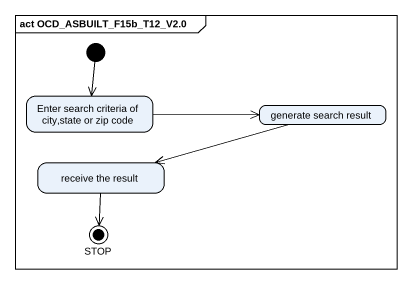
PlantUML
@startuml
mainframe act OCD_ASBUILT_F15b_T12_V2.0
hide empty description
state "Enter search criteria of city,state or zip code" as Enter_search_criteria_of
state "generate search result" as generate_search_result
state "receive the result" as receive_the_result
state "STOP" as STOP_ <<end>>
[*] --> Enter_search_criteria_of
Enter_search_criteria_of -right-> generate_search_result
generate_search_result -left-> receive_the_result
receive_the_result --> STOP_
@enduml
